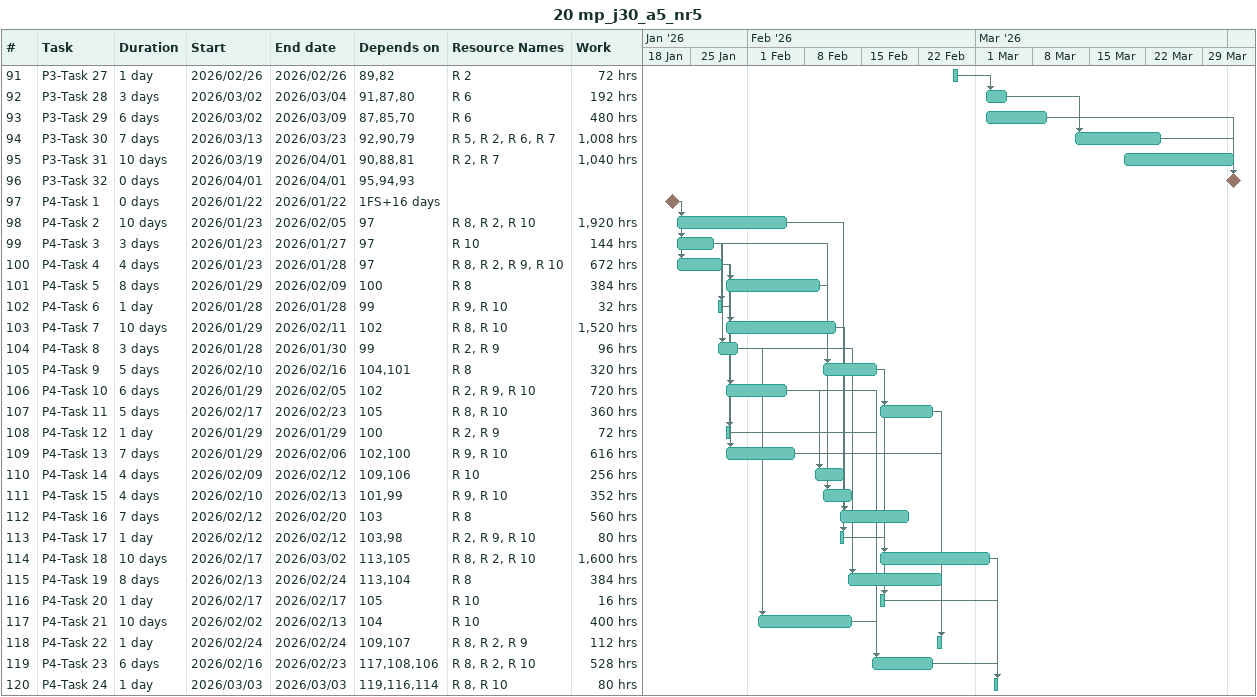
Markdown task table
20 mp_j30_a5_nr5

| ID | Task | Duration | Start | Finish | Predecessors | Resources | Work (h) |
|---|---|---|---|---|---|---|---|
| 91 | P3-Task 27 | 1d | 2026-02-26 | 2026-02-26 | 89, 82 | R 2 | 72 |
| 92 | P3-Task 28 | 3d | 2026-03-02 | 2026-03-04 | 91, 87, 80 | R 6 | 192 |
| 93 | P3-Task 29 | 6d | 2026-03-02 | 2026-03-09 | 87, 85, 70 | R 6 | 480 |
| 94 | P3-Task 30 | 7d | 2026-03-13 | 2026-03-23 | 92, 90, 79 | R 5, R 2, R 6, R 7 | 1008 |
| 95 | P3-Task 31 | 10d | 2026-03-19 | 2026-04-01 | 90, 88, 81 | R 2, R 7 | 1040 |
| 96 | P3-Task 32 | 0d | 2026-04-01 | 2026-04-01 | 95, 94, 93 |  |  |
| 97 | P4-Task 1 | 0d | 2026-01-22 | 2026-01-22 | 1FS+16d |  |  |
| 98 | P4-Task 2 | 10d | 2026-01-23 | 2026-02-05 | 97 | R 8, R 2, R 10 | 1920 |
| 99 | P4-Task 3 | 3d | 2026-01-23 | 2026-01-27 | 97 | R 10 | 144 |
| 100 | P4-Task 4 | 4d | 2026-01-23 | 2026-01-28 | 97 | R 8, R 2, R 9, R 10 | 672 |
| 101 | P4-Task 5 | 8d | 2026-01-29 | 2026-02-09 | 100 | R 8 | 384 |
| 102 | P4-Task 6 | 1d | 2026-01-28 | 2026-01-28 | 99 | R 9, R 10 | 32 |
| 103 | P4-Task 7 | 10d | 2026-01-29 | 2026-02-11 | 102 | R 8, R 10 | 1520 |
| 104 | P4-Task 8 | 3d | 2026-01-28 | 2026-01-30 | 99 | R 2, R 9 | 96 |
| 105 | P4-Task 9 | 5d | 2026-02-10 | 2026-02-16 | 104, 101 | R 8 | 320 |
| 106 | P4-Task 10 | 6d | 2026-01-29 | 2026-02-05 | 102 | R 2, R 9, R 10 | 720 |
| 107 | P4-Task 11 | 5d | 2026-02-17 | 2026-02-23 | 105 | R 8, R 10 | 360 |
| 108 | P4-Task 12 | 1d | 2026-01-29 | 2026-01-29 | 100 | R 2, R 9 | 72 |
| 109 | P4-Task 13 | 7d | 2026-01-29 | 2026-02-06 | 102, 100 | R 9, R 10 | 616 |
| 110 | P4-Task 14 | 4d | 2026-02-09 | 2026-02-12 | 109, 106 | R 10 | 256 |
| 111 | P4-Task 15 | 4d | 2026-02-10 | 2026-02-13 | 101, 99 | R 9, R 10 | 352 |
| 112 | P4-Task 16 | 7d | 2026-02-12 | 2026-02-20 | 103 | R 8 | 560 |
| 113 | P4-Task 17 | 1d | 2026-02-12 | 2026-02-12 | 103, 98 | R 2, R 9, R 10 | 80 |
| 114 | P4-Task 18 | 10d | 2026-02-17 | 2026-03-02 | 113, 105 | R 8, R 2, R 10 | 1600 |
| 115 | P4-Task 19 | 8d | 2026-02-13 | 2026-02-24 | 113, 104 | R 8 | 384 |
| 116 | P4-Task 20 | 1d | 2026-02-17 | 2026-02-17 | 105 | R 10 | 16 |
| 117 | P4-Task 21 | 10d | 2026-02-02 | 2026-02-13 | 104 | R 10 | 400 |
| 118 | P4-Task 22 | 1d | 2026-02-24 | 2026-02-24 | 109, 107 | R 8, R 2, R 9 | 112 |
| 119 | P4-Task 23 | 6d | 2026-02-16 | 2026-02-23 | 117, 108, 106 | R 8, R 2, R 10 | 528 |
| 120 | P4-Task 24 | 1d | 2026-03-03 | 2026-03-03 | 119, 116, 114 | R 8, R 10 | 80 |
